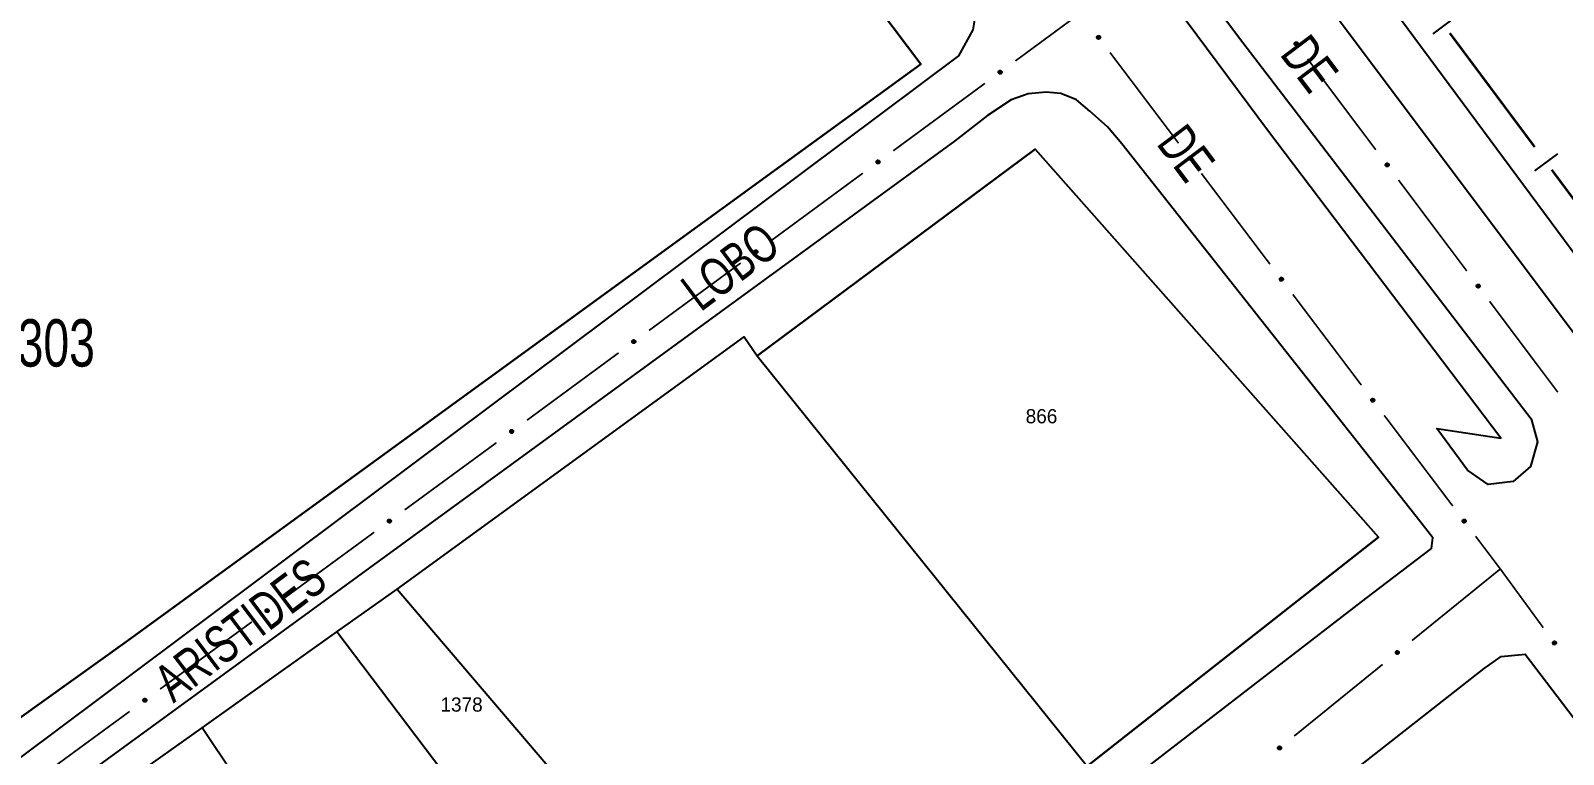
# Model space of a CAD drawing. Extents: x 200123 to 201542, y 4839549 to 4841240.
# Drawn here: x 201197.2 to 201358.9, y 4840070.3 to 4840146.7 of the extents above; entities that cross this region are included whole.
import ezdxf
from ezdxf.enums import TextEntityAlignment as Align

# ---------------------------------------------------------------- set-up
doc = ezdxf.new("R2010")
doc.units = 0
doc.header["$LTSCALE"] = 1.5
doc.header["$MEASUREMENT"] = 0
for name, color, linetype in [('CD_MALHA_LOTES', 7, 'CONTINUOUS'), ('CD_TXT_QUADRA', 2, 'CONTINUOUS'), ('HD-CANAIS', 7, 'CONTINUOUS'), ('LM-LIM-SETORES-BAIRROS', 250, 'CONTINUOUS'), ('RU-QUADRA', 210, 'CONTINUOUS'), ('SV-EIXO-RUA-PAV', 20, 'CONTINUOUS'), ('SV-RUA-PAVIM', 7, 'CONTINUOUS'), ('SV-TXT-RUA-PAV', 7, 'CONTINUOUS'), ('Th_NmrPort', 1, 'CONTINUOUS')]:
    doc.layers.add(name, color=color, linetype=linetype)
doc.styles.add('ARIAL', font='ARIAL.SHX')

msp = doc.modelspace()

# ---------------------------------------------------------------- linework, layer by layer
at = {"layer": 'CD_MALHA_LOTES', "linetype": 'Continuous', "flags": 128}
for points in [[(201241.7, 4840208.73), (201291.11, 4840143.18), (201207.16, 4840082.14), (201181.72, 4840063.93), (201182.95, 4840062.31)], [(201308.66, 4840069.07), (201339.42, 4840093.24), (201303.19, 4840134.21), (201273.84, 4840112.39)], [(201235.85, 4840087.78), (201272.46, 4840114.4)], [(201272.46, 4840114.4), (201273.84, 4840112.39)], [(201273.84, 4840112.39), (201308.66, 4840069.07)], [(201229.48, 4840083.25), (201235.85, 4840087.78)], [(201235.85, 4840087.78), (201253.59, 4840066.96)], [(201215.26, 4840073.14), (201229.48, 4840083.25)], [(201243.41, 4840064.87), (201229.48, 4840083.25)], [(201208.72, 4840068.49), (201215.26, 4840073.14)], [(201222.03, 4840063.05), (201215.26, 4840073.14)]]:
    msp.add_lwpolyline(points, dxfattribs=at)
at = {"layer": 'HD-CANAIS', "linetype": 'Continuous'}
msp.add_polyline3d([(201300.99, 4840203.01, 2.2), (201359.05, 4840124.61, 2.2), (201364.2, 4840117.66, 2.2), (201367.32, 4840114.26, 2.24)], dxfattribs=at)
at = {"layer": 'LM-LIM-SETORES-BAIRROS'}
for points in [[(201347.550336, 4840148.160652), (201345.145239, 4840146.367467)], [(201358.309443, 4840133.730073), (201355.904347, 4840131.936888)]]:
    msp.add_lwpolyline(points, dxfattribs=at)
at = {"layer": 'LM-LIM-SETORES-BAIRROS', "const_width": 0.25}
for points in [[(201355.911438, 4840134.436878), (201346.945516, 4840146.462361)], [(201366.670546, 4840120.006299), (201357.704623, 4840132.031782)]]:
    msp.add_lwpolyline(points, dxfattribs=at)
at = {"layer": 'RU-QUADRA', "linetype": 'Continuous', "flags": 128}
msp.add_lwpolyline([(201120.96, 4840017.94), (201159.21, 4840045.33), (201182.95, 4840062.31), (201181.72, 4840063.93), (201207.16, 4840082.14), (201291.11, 4840143.18), (201241.7, 4840208.73), (201159.21, 4840147.31), (201132.42, 4840127.37), (201122.23, 4840119.77), (201112.78, 4840112.73), (201070.77, 4840081.42), (201084.34, 4840064.27)], close=True, dxfattribs=at)
msp.add_lwpolyline([(201192.71, 4840057.11), (201197.23, 4840060.33), (201203.53, 4840064.81), (201208.72, 4840068.49), (201215.26, 4840073.14), (201229.48, 4840083.25), (201235.85, 4840087.78), (201272.46, 4840114.4), (201273.84, 4840112.39), (201303.19, 4840134.21), (201339.42, 4840093.24), (201308.66, 4840069.07), (201265.92, 4840035.53), (201259.51, 4840030.56), (201252.82, 4840025.37), (201226.39, 4840004.85), (201206.16, 4839988.63), (201203.78, 4839986.72), (201206.58, 4839983.32), (201189.49, 4839970.4)], dxfattribs=at)
at = {"layer": 'SV-EIXO-RUA-PAV', "const_width": 0.18}
for points in [[(201301.104992, 4840143.523877), (201307.548839, 4840148.264851)], [(201311.085197, 4840144.411328), (201318.32014, 4840134.837635)], [(201331.934004, 4840143.740533), (201339.137921, 4840134.143472)], [(201288.217299, 4840134.041927), (201297.883069, 4840141.153389)], [(201275.329606, 4840124.559978), (201284.995376, 4840131.67144)], [(201320.731788, 4840131.646404), (201327.966732, 4840122.072712)], [(201341.539227, 4840130.944452), (201348.743144, 4840121.347391)], [(201262.441912, 4840115.078029), (201272.107682, 4840122.189491)], [(201330.37838, 4840118.881481), (201337.613323, 4840109.307788)], [(201351.144449, 4840118.14837), (201358.348366, 4840108.551309)], [(201249.554219, 4840105.596079), (201259.219989, 4840112.707541)], [(201340.024971, 4840106.116557), (201347.259915, 4840096.542865)], [(201236.650532, 4840096.135915), (201246.330598, 4840103.227904)], [(201223.743776, 4840086.679929), (201233.423843, 4840093.771918)], [(201349.671563, 4840093.351634), (201352.083211, 4840090.160403)], [(201352.083211, 4840090.160403), (201352.28, 4840089.9)], [(201352.28, 4840089.9), (201342.959126, 4840082.342136)], [(201352.28, 4840089.9), (201356.808092, 4840083.704797)], [(201210.837021, 4840077.223943), (201220.517088, 4840084.315933)], [(201339.852168, 4840079.822847), (201330.531295, 4840072.264983)], [(201197.930266, 4840067.767957), (201207.610332, 4840074.859947)]]:
    msp.add_lwpolyline(points, dxfattribs=at)
at = {"layer": 'SV-EIXO-RUA-PAV'}
for points in [[(201309.880569, 4840146.187942), (201309.929101, 4840146.181888), (201309.969575, 4840146.166762), (201309.9997, 4840146.14443), (201310.021176, 4840146.117754), (201310.040072, 4840146.087988), (201310.052503, 4840146.053775), (201310.057889, 4840146.012747), (201310.052158, 4840145.96402), (201310.033938, 4840145.923577), (201310.013623, 4840145.892871), (201309.987097, 4840145.868876), (201309.957874, 4840145.851003), (201309.921908, 4840145.839266), (201309.880276, 4840145.834214), (201309.831419, 4840145.841162), (201309.791841, 4840145.856264), (201309.76327, 4840145.87863), (201309.739316, 4840145.905451), (201309.720388, 4840145.93607), (201309.708379, 4840145.969725), (201309.703368, 4840146.011651), (201309.710865, 4840146.059782), (201309.725477, 4840146.099428), (201309.747436, 4840146.128306), (201309.774372, 4840146.151294), (201309.803996, 4840146.17061), (201309.837867, 4840146.184538), (201309.880569, 4840146.187942)], [(201330.735134, 4840145.521037), (201330.783646, 4840145.514827), (201330.824071, 4840145.499569), (201330.854124, 4840145.47714), (201330.875513, 4840145.450394), (201330.894313, 4840145.420568), (201330.906633, 4840145.386315), (201330.911886, 4840145.345269), (201330.905997, 4840145.296561), (201330.887646, 4840145.256177), (201330.867232, 4840145.225537), (201330.840628, 4840145.201628), (201330.811347, 4840145.18385), (201330.775344, 4840145.172229), (201330.733696, 4840145.167312), (201330.684861, 4840145.174418), (201330.645333, 4840145.189648), (201330.616834, 4840145.212107), (201330.592967, 4840145.239005), (201330.574138, 4840145.269685), (201330.562239, 4840145.303378), (201330.557364, 4840145.34532), (201330.565016, 4840145.393428), (201330.579756, 4840145.433026), (201330.601808, 4840145.461833), (201330.628819, 4840145.484734), (201330.658505, 4840145.503954), (201330.692421, 4840145.517772), (201330.735134, 4840145.521037)], [(201299.313063, 4840142.342152), (201299.319738, 4840142.390603), (201299.335383, 4840142.430879), (201299.3581, 4840142.460715), (201299.38505, 4840142.481847), (201299.415055, 4840142.50036), (201299.449425, 4840142.51235), (201299.490519, 4840142.517209), (201299.539169, 4840142.510853), (201299.579374, 4840142.492115), (201299.609817, 4840142.471408), (201299.633469, 4840142.444576), (201299.650966, 4840142.415126), (201299.66224, 4840142.379013), (201299.666757, 4840142.337319), (201299.659183, 4840142.288555), (201299.643574, 4840142.249175), (201299.620843, 4840142.220892), (201299.593717, 4840142.197285), (201299.562857, 4840142.178752), (201299.529051, 4840142.167176), (201299.487065, 4840142.162704), (201299.439033, 4840142.170817), (201299.399578, 4840142.185937), (201299.370984, 4840142.208264), (201299.348344, 4840142.235494), (201299.329409, 4840142.265363), (201299.315918, 4840142.29941), (201299.313063, 4840142.342152)], [(201286.425369, 4840132.860203), (201286.432045, 4840132.908654), (201286.44769, 4840132.94893), (201286.470407, 4840132.978766), (201286.497356, 4840132.999897), (201286.527362, 4840133.01841), (201286.561731, 4840133.030401), (201286.602826, 4840133.035259), (201286.651475, 4840133.028904), (201286.691681, 4840133.010166), (201286.722124, 4840132.989459), (201286.745776, 4840132.962627), (201286.763272, 4840132.933177), (201286.774547, 4840132.897063), (201286.779064, 4840132.85537), (201286.771489, 4840132.806606), (201286.755881, 4840132.767225), (201286.73315, 4840132.738943), (201286.706024, 4840132.715335), (201286.675164, 4840132.696802), (201286.641358, 4840132.685227), (201286.599371, 4840132.680754), (201286.55134, 4840132.688868), (201286.511885, 4840132.703987), (201286.483291, 4840132.726315), (201286.46065, 4840132.753544), (201286.441716, 4840132.783414), (201286.428225, 4840132.817461), (201286.425369, 4840132.860203)], [(201319.527161, 4840133.423018), (201319.575693, 4840133.416965), (201319.616166, 4840133.401838), (201319.646292, 4840133.379506), (201319.667767, 4840133.35283), (201319.686664, 4840133.323065), (201319.699095, 4840133.288852), (201319.70448, 4840133.247823), (201319.69875, 4840133.199096), (201319.680529, 4840133.158653), (201319.660215, 4840133.127947), (201319.633688, 4840133.103952), (201319.604465, 4840133.08608), (201319.5685, 4840133.074342), (201319.526868, 4840133.069291), (201319.47801, 4840133.076239), (201319.438433, 4840133.091341), (201319.409861, 4840133.113707), (201319.385907, 4840133.140527), (201319.36698, 4840133.171147), (201319.354971, 4840133.204801), (201319.34996, 4840133.246727), (201319.357457, 4840133.294859), (201319.372068, 4840133.334504), (201319.394027, 4840133.363382), (201319.420963, 4840133.386371), (201319.450587, 4840133.405687), (201319.484459, 4840133.419614), (201319.527161, 4840133.423018)], [(201340.340356, 4840132.724955), (201340.388869, 4840132.718745), (201340.429293, 4840132.703488), (201340.459346, 4840132.681058), (201340.480735, 4840132.654313), (201340.499535, 4840132.624486), (201340.511855, 4840132.590233), (201340.517108, 4840132.549188), (201340.51122, 4840132.500479), (201340.492868, 4840132.460096), (201340.472455, 4840132.429455), (201340.445851, 4840132.405547), (201340.41657, 4840132.387769), (201340.380567, 4840132.376148), (201340.338919, 4840132.371231), (201340.290084, 4840132.378337), (201340.250556, 4840132.393567), (201340.222056, 4840132.416025), (201340.198189, 4840132.442923), (201340.179361, 4840132.473604), (201340.167461, 4840132.507297), (201340.162586, 4840132.549239), (201340.170238, 4840132.597346), (201340.184978, 4840132.636944), (201340.207031, 4840132.665751), (201340.234041, 4840132.688652), (201340.263727, 4840132.707872), (201340.297644, 4840132.72169), (201340.340356, 4840132.724955)], [(201273.537676, 4840123.378254), (201273.544352, 4840123.426704), (201273.559996, 4840123.46698), (201273.582714, 4840123.496817), (201273.609663, 4840123.517948), (201273.639668, 4840123.536461), (201273.674038, 4840123.548452), (201273.715132, 4840123.55331), (201273.763782, 4840123.546955), (201273.803988, 4840123.528216), (201273.834431, 4840123.50751), (201273.858083, 4840123.480677), (201273.875579, 4840123.451227), (201273.886854, 4840123.415114), (201273.891371, 4840123.373421), (201273.883796, 4840123.324656), (201273.868187, 4840123.285276), (201273.845457, 4840123.256994), (201273.81833, 4840123.233386), (201273.787471, 4840123.214853), (201273.753665, 4840123.203277), (201273.711678, 4840123.198805), (201273.663647, 4840123.206919), (201273.624192, 4840123.222038), (201273.595598, 4840123.244366), (201273.572957, 4840123.271595), (201273.554023, 4840123.301464), (201273.540531, 4840123.335512), (201273.537676, 4840123.378254)], [(201329.173752, 4840120.658095), (201329.222284, 4840120.652041), (201329.262758, 4840120.636915), (201329.292883, 4840120.614583), (201329.314359, 4840120.587907), (201329.333255, 4840120.558141), (201329.345686, 4840120.523928), (201329.351072, 4840120.4829), (201329.345341, 4840120.434173), (201329.327121, 4840120.39373), (201329.306806, 4840120.363024), (201329.28028, 4840120.339029), (201329.251057, 4840120.321156), (201329.215091, 4840120.309419), (201329.173459, 4840120.304367), (201329.124602, 4840120.311315), (201329.085024, 4840120.326417), (201329.056453, 4840120.348783), (201329.032499, 4840120.375604), (201329.013571, 4840120.406223), (201329.001562, 4840120.439878), (201328.996551, 4840120.481804), (201329.004048, 4840120.529935), (201329.01866, 4840120.569581), (201329.040619, 4840120.598459), (201329.067555, 4840120.621447), (201329.097179, 4840120.640763), (201329.13105, 4840120.654691), (201329.173752, 4840120.658095)], [(201349.945579, 4840119.928874), (201349.994091, 4840119.922664), (201350.034516, 4840119.907406), (201350.064569, 4840119.884977), (201350.085958, 4840119.858231), (201350.104758, 4840119.828405), (201350.117078, 4840119.794152), (201350.122331, 4840119.753106), (201350.116442, 4840119.704398), (201350.098091, 4840119.664014), (201350.077677, 4840119.633374), (201350.051073, 4840119.609465), (201350.021792, 4840119.591687), (201349.985789, 4840119.580066), (201349.944141, 4840119.575149), (201349.895306, 4840119.582255), (201349.855778, 4840119.597485), (201349.827279, 4840119.619944), (201349.803412, 4840119.646842), (201349.784583, 4840119.677522), (201349.772684, 4840119.711215), (201349.767809, 4840119.753157), (201349.775461, 4840119.801265), (201349.790201, 4840119.840863), (201349.812253, 4840119.86967), (201349.839264, 4840119.892571), (201349.86895, 4840119.911791), (201349.902866, 4840119.925609), (201349.945579, 4840119.928874)], [(201260.649983, 4840113.896304), (201260.656658, 4840113.944755), (201260.672303, 4840113.985031), (201260.69502, 4840114.014868), (201260.72197, 4840114.035999), (201260.751975, 4840114.054512), (201260.786345, 4840114.066502), (201260.827439, 4840114.071361), (201260.876089, 4840114.065005), (201260.916294, 4840114.046267), (201260.946737, 4840114.02556), (201260.97039, 4840113.998728), (201260.987886, 4840113.969278), (201260.99916, 4840113.933165), (201261.003677, 4840113.891471), (201260.996103, 4840113.842707), (201260.980494, 4840113.803327), (201260.957763, 4840113.775045), (201260.930637, 4840113.751437), (201260.899778, 4840113.732904), (201260.865972, 4840113.721328), (201260.823985, 4840113.716856), (201260.775953, 4840113.724969), (201260.736499, 4840113.740089), (201260.707905, 4840113.762416), (201260.685264, 4840113.789646), (201260.66633, 4840113.819515), (201260.652838, 4840113.853562), (201260.649983, 4840113.896304)], [(201338.820344, 4840107.893171), (201338.868876, 4840107.887118), (201338.909349, 4840107.871991), (201338.939475, 4840107.849659), (201338.96095, 4840107.822983), (201338.979847, 4840107.793218), (201338.992278, 4840107.759005), (201338.997663, 4840107.717976), (201338.991933, 4840107.669249), (201338.973712, 4840107.628806), (201338.953398, 4840107.5981), (201338.926871, 4840107.574105), (201338.897648, 4840107.556233), (201338.861683, 4840107.544495), (201338.820051, 4840107.539444), (201338.771193, 4840107.546392), (201338.731616, 4840107.561493), (201338.703044, 4840107.583859), (201338.67909, 4840107.61068), (201338.660163, 4840107.6413), (201338.648154, 4840107.674954), (201338.643143, 4840107.71688), (201338.65064, 4840107.765012), (201338.665251, 4840107.804657), (201338.68721, 4840107.833535), (201338.714146, 4840107.856524), (201338.74377, 4840107.87584), (201338.777642, 4840107.889767), (201338.820344, 4840107.893171)], [(201247.76229, 4840104.414355), (201247.768965, 4840104.462806), (201247.78461, 4840104.503082), (201247.807327, 4840104.532918), (201247.834277, 4840104.554049), (201247.864282, 4840104.572562), (201247.898652, 4840104.584553), (201247.939746, 4840104.589412), (201247.988396, 4840104.583056), (201248.028601, 4840104.564318), (201248.059044, 4840104.543611), (201248.082696, 4840104.516779), (201248.100193, 4840104.487329), (201248.111467, 4840104.451215), (201248.115984, 4840104.409522), (201248.10841, 4840104.360758), (201248.092801, 4840104.321377), (201248.07007, 4840104.293095), (201248.042944, 4840104.269488), (201248.012084, 4840104.250954), (201247.978278, 4840104.239379), (201247.936292, 4840104.234906), (201247.88826, 4840104.24302), (201247.848805, 4840104.258139), (201247.820211, 4840104.280467), (201247.797571, 4840104.307696), (201247.778636, 4840104.337566), (201247.765145, 4840104.371613), (201247.76229, 4840104.414355)], [(201234.856227, 4840094.9578), (201234.863, 4840095.006238), (201234.878726, 4840095.046482), (201234.901503, 4840095.076273), (201234.928495, 4840095.09735), (201234.958537, 4840095.115802), (201234.992931, 4840095.127724), (201235.034035, 4840095.132499), (201235.082672, 4840095.126046), (201235.12284, 4840095.107227), (201235.153241, 4840095.086459), (201235.176839, 4840095.059579), (201235.194276, 4840095.030094), (201235.205478, 4840094.993958), (201235.209911, 4840094.952255), (201235.202238, 4840094.903506), (201235.18655, 4840094.864158), (201235.163763, 4840094.835921), (201235.136589, 4840094.812368), (201235.105692, 4840094.793897), (201235.071863, 4840094.782389), (201235.029867, 4840094.778002), (201234.981852, 4840094.786212), (201234.942428, 4840094.801411), (201234.913879, 4840094.823796), (201234.891293, 4840094.851071), (201234.872419, 4840094.880978), (201234.858996, 4840094.915053), (201234.856227, 4840094.9578)], [(201348.466935, 4840095.128248), (201348.515468, 4840095.122194), (201348.555941, 4840095.107068), (201348.586067, 4840095.084736), (201348.607542, 4840095.05806), (201348.626438, 4840095.028294), (201348.638869, 4840094.994081), (201348.644255, 4840094.953053), (201348.638524, 4840094.904326), (201348.620304, 4840094.863883), (201348.59999, 4840094.833177), (201348.573463, 4840094.809182), (201348.54424, 4840094.791309), (201348.508274, 4840094.779572), (201348.466642, 4840094.77452), (201348.417785, 4840094.781468), (201348.378207, 4840094.79657), (201348.349636, 4840094.818936), (201348.325682, 4840094.845757), (201348.306754, 4840094.876376), (201348.294745, 4840094.910031), (201348.289735, 4840094.951957), (201348.297231, 4840095.000088), (201348.311843, 4840095.039734), (201348.333802, 4840095.068612), (201348.360738, 4840095.0916), (201348.390362, 4840095.110916), (201348.424233, 4840095.124844), (201348.466935, 4840095.128248)], [(201221.949472, 4840085.501815), (201221.956245, 4840085.550252), (201221.971971, 4840085.590496), (201221.994748, 4840085.620287), (201222.02174, 4840085.641364), (201222.051782, 4840085.659816), (201222.086176, 4840085.671738), (201222.12728, 4840085.676513), (201222.175917, 4840085.67006), (201222.216084, 4840085.651241), (201222.246486, 4840085.630473), (201222.270084, 4840085.603593), (201222.287521, 4840085.574108), (201222.298723, 4840085.537972), (201222.303156, 4840085.49627), (201222.295483, 4840085.447521), (201222.279795, 4840085.408172), (201222.257007, 4840085.379935), (201222.229834, 4840085.356382), (201222.198937, 4840085.337911), (201222.165108, 4840085.326404), (201222.123112, 4840085.322016), (201222.075097, 4840085.330226), (201222.035673, 4840085.345425), (201222.007124, 4840085.36781), (201221.984538, 4840085.395085), (201221.965664, 4840085.424992), (201221.952241, 4840085.459067), (201221.949472, 4840085.501815)], [(201357.992355, 4840082.271073), (201358.040784, 4840082.264246), (201358.081011, 4840082.248474), (201358.110776, 4840082.225663), (201358.131822, 4840082.198648), (201358.150241, 4840082.168584), (201358.162123, 4840082.134177), (201358.166852, 4840082.093068), (201358.160344, 4840082.044438), (201358.14148, 4840082.004292), (201358.120677, 4840081.973914), (201358.093771, 4840081.950346), (201358.064266, 4840081.932943), (201358.028117, 4840081.921782), (201357.98641, 4840081.917396), (201357.93767, 4840081.925124), (201357.898339, 4840081.940856), (201357.870128, 4840081.963676), (201357.846606, 4840081.990876), (201357.82817, 4840082.021794), (201357.8167, 4840082.055636), (201357.81236, 4840082.097636), (201357.820625, 4840082.145642), (201357.835868, 4840082.185049), (201357.858285, 4840082.213573), (201357.885586, 4840082.236128), (201357.915514, 4840082.254968), (201357.949604, 4840082.268353), (201357.992355, 4840082.271073)], [(201341.586581, 4840081.087481), (201341.58219, 4840081.03877), (201341.568455, 4840080.997803), (201341.547165, 4840080.966932), (201341.521239, 4840080.944558), (201341.492136, 4840080.924655), (201341.458368, 4840080.911062), (201341.417548, 4840080.904278), (201341.368653, 4840080.90834), (201341.327611, 4840080.925168), (201341.296229, 4840080.944421), (201341.271342, 4840080.970112), (201341.252481, 4840080.998708), (201341.239522, 4840081.034251), (201341.23305, 4840081.075686), (201341.238324, 4840081.124752), (201341.252065, 4840081.164823), (201341.273442, 4840081.194142), (201341.299428, 4840081.218998), (201341.329383, 4840081.238961), (201341.362607, 4840081.252113), (201341.404338, 4840081.258554), (201341.452697, 4840081.252706), (201341.492819, 4840081.239458), (201341.522431, 4840081.218499), (201341.546326, 4840081.192364), (201341.566643, 4840081.163417), (201341.58172, 4840081.130041), (201341.586581, 4840081.087481)], [(201209.042716, 4840076.045829), (201209.049489, 4840076.094266), (201209.065215, 4840076.13451), (201209.087992, 4840076.164301), (201209.114984, 4840076.185378), (201209.145027, 4840076.20383), (201209.179421, 4840076.215752), (201209.220525, 4840076.220528), (201209.269161, 4840076.214074), (201209.309329, 4840076.195255), (201209.33973, 4840076.174487), (201209.363329, 4840076.147607), (201209.380765, 4840076.118122), (201209.391967, 4840076.081986), (201209.3964, 4840076.040284), (201209.388728, 4840075.991535), (201209.37304, 4840075.952186), (201209.350252, 4840075.92395), (201209.323078, 4840075.900397), (201209.292181, 4840075.881926), (201209.258352, 4840075.870418), (201209.216357, 4840075.86603), (201209.168342, 4840075.874241), (201209.128917, 4840075.889439), (201209.100368, 4840075.911825), (201209.077783, 4840075.939099), (201209.058909, 4840075.969007), (201209.045485, 4840076.003081), (201209.042716, 4840076.045829)], [(201329.158749, 4840071.010328), (201329.154358, 4840070.961617), (201329.140623, 4840070.920651), (201329.119334, 4840070.88978), (201329.093407, 4840070.867405), (201329.064305, 4840070.847502), (201329.030537, 4840070.83391), (201328.989716, 4840070.827125), (201328.940822, 4840070.831187), (201328.89978, 4840070.848015), (201328.868397, 4840070.867269), (201328.84351, 4840070.89296), (201328.824649, 4840070.921555), (201328.81169, 4840070.957098), (201328.805219, 4840070.998533), (201328.810493, 4840071.0476), (201328.824234, 4840071.08767), (201328.84561, 4840071.116989), (201328.871597, 4840071.141846), (201328.901551, 4840071.161809), (201328.934776, 4840071.174961), (201328.976506, 4840071.181401), (201329.024866, 4840071.175554), (201329.064987, 4840071.162305), (201329.094599, 4840071.141346), (201329.118495, 4840071.115211), (201329.138812, 4840071.086265), (201329.153889, 4840071.052889), (201329.158749, 4840071.010328)]]:
    msp.add_lwpolyline(points, close=True, dxfattribs=at)
for points in [[(201309.703368, 4840146.011651), (201309.880276, 4840145.834214)], [(201309.708379, 4840145.969725), (201309.831419, 4840145.841162)], [(201309.710652, 4840146.033575), (201309.898849, 4840145.83886)], [(201309.710865, 4840146.059782), (201309.921908, 4840145.839266)], [(201309.711092, 4840145.987729), (201309.8508, 4840145.843598)], [(201309.717507, 4840145.949818), (201309.807372, 4840145.853537)], [(201309.71868, 4840146.07727), (201309.936202, 4840145.848275)], [(201309.720388, 4840145.93607), (201309.791841, 4840145.856264)], [(201309.725477, 4840146.099428), (201309.957874, 4840145.851003)], [(201309.737935, 4840146.110634), (201309.970266, 4840145.862045)], [(201309.747436, 4840146.128306), (201309.987097, 4840145.868876)], [(201309.762126, 4840146.137467), (201309.997215, 4840145.880701)], [(201309.774372, 4840146.151294), (201310.013623, 4840145.892871)], [(201309.792341, 4840146.158591), (201310.022204, 4840145.913268)], [(201309.803996, 4840146.17061), (201310.033938, 4840145.923577)], [(201309.82367, 4840146.173715), (201310.040636, 4840145.947721)], [(201309.837867, 4840146.184538), (201310.052158, 4840145.96402)], [(201309.85829, 4840146.184485), (201310.051398, 4840145.990061)], [(201309.880569, 4840146.187942), (201310.057889, 4840146.012747)], [(201309.906871, 4840146.18357), (201310.050401, 4840146.038907)], [(201309.929101, 4840146.181888), (201310.052503, 4840146.053775)], [(201309.952211, 4840146.173365), (201310.040164, 4840146.07735)], [(201309.969575, 4840146.166762), (201310.040072, 4840146.087988)], [(201330.557364, 4840145.34532), (201330.733696, 4840145.167312)], [(201330.562239, 4840145.303378), (201330.684861, 4840145.174418)], [(201330.564718, 4840145.367221), (201330.752283, 4840145.171898)], [(201330.56501, 4840145.321374), (201330.70425, 4840145.176791)], [(201330.565016, 4840145.393428), (201330.775344, 4840145.172229)], [(201330.571302, 4840145.283442), (201330.660854, 4840145.186871)], [(201330.572888, 4840145.41089), (201330.789668, 4840145.181192)], [(201330.574138, 4840145.269685), (201330.645333, 4840145.189648)], [(201330.579756, 4840145.433026), (201330.811347, 4840145.18385)], [(201330.59225, 4840145.444192), (201330.823775, 4840145.194852)], [(201330.601808, 4840145.461833), (201330.840628, 4840145.201628)], [(201330.616528, 4840145.470946), (201330.850785, 4840145.21342)], [(201330.628819, 4840145.484734), (201330.867232, 4840145.225537)], [(201330.646812, 4840145.491972), (201330.875879, 4840145.245906)], [(201330.658505, 4840145.503954), (201330.887646, 4840145.256177)], [(201330.67819, 4840145.506995), (201330.894422, 4840145.280299)], [(201330.692421, 4840145.517772), (201330.905997, 4840145.296561)], [(201330.712844, 4840145.517652), (201330.905321, 4840145.322604)], [(201330.735134, 4840145.521037), (201330.911886, 4840145.345269)], [(201330.761422, 4840145.51658), (201330.904483, 4840145.371454)], [(201330.783646, 4840145.514827), (201330.906633, 4840145.386315)], [(201330.806728, 4840145.506229), (201330.89437, 4840145.409929)], [(201330.824071, 4840145.499569), (201330.894313, 4840145.420568)], [(201299.313063, 4840142.342152), (201299.490519, 4840142.517209)], [(201299.315918, 4840142.29941), (201299.539169, 4840142.510853)], [(201299.316233, 4840142.319831), (201299.51312, 4840142.510427)], [(201299.317771, 4840142.368396), (201299.464265, 4840142.510058)], [(201299.319738, 4840142.390603), (201299.449425, 4840142.51235)], [(201299.326557, 4840142.285076), (201299.555318, 4840142.499123)], [(201299.328557, 4840142.413601), (201299.425694, 4840142.500314)], [(201299.329409, 4840142.265363), (201299.579374, 4840142.492115)], [(201299.335383, 4840142.430879), (201299.415055, 4840142.50036)], [(201299.341278, 4840142.253555), (201299.589532, 4840142.48025)], [(201299.348344, 4840142.235494), (201299.609817, 4840142.471408)], [(201299.362012, 4840142.223071), (201299.621775, 4840142.454845)], [(201299.370984, 4840142.208264), (201299.633469, 4840142.444576)], [(201299.388533, 4840142.198538), (201299.640084, 4840142.427658)], [(201299.399578, 4840142.185937), (201299.650966, 4840142.415126)], [(201299.421648, 4840142.178856), (201299.653415, 4840142.393421)], [(201299.439033, 4840142.170817), (201299.66224, 4840142.379013)], [(201299.465235, 4840142.170268), (201299.66235, 4840142.35595)], [(201299.487065, 4840142.162704), (201299.666757, 4840142.337319)], [(201299.511084, 4840142.17012), (201299.656996, 4840142.307966)], [(201299.529051, 4840142.167176), (201299.659183, 4840142.288555)], [(201299.549073, 4840142.176048), (201299.6465, 4840142.264669)], [(201299.562857, 4840142.178752), (201299.643574, 4840142.249175)], [(201286.425369, 4840132.860203), (201286.602826, 4840133.035259)], [(201286.428225, 4840132.817461), (201286.651475, 4840133.028904)], [(201286.42854, 4840132.837882), (201286.625427, 4840133.028478)], [(201286.430078, 4840132.886447), (201286.576571, 4840133.028108)], [(201286.432045, 4840132.908654), (201286.561731, 4840133.030401)], [(201286.438864, 4840132.803127), (201286.667625, 4840133.017173)], [(201286.440864, 4840132.931652), (201286.538001, 4840133.018365)], [(201286.441716, 4840132.783414), (201286.691681, 4840133.010166)], [(201286.44769, 4840132.94893), (201286.527362, 4840133.01841)], [(201286.453585, 4840132.771606), (201286.701839, 4840132.998301)], [(201286.46065, 4840132.753544), (201286.722124, 4840132.989459)], [(201286.474319, 4840132.741122), (201286.734082, 4840132.972896)], [(201286.483291, 4840132.726315), (201286.745776, 4840132.962627)], [(201286.500839, 4840132.716588), (201286.752391, 4840132.945709)], [(201286.511885, 4840132.703987), (201286.763272, 4840132.933177)], [(201286.533954, 4840132.696907), (201286.765722, 4840132.911472)], [(201286.55134, 4840132.688868), (201286.774547, 4840132.897063)], [(201286.577542, 4840132.688319), (201286.774656, 4840132.874)], [(201286.599371, 4840132.680754), (201286.779064, 4840132.85537)], [(201286.62339, 4840132.68817), (201286.769303, 4840132.826016)], [(201286.641358, 4840132.685227), (201286.771489, 4840132.806606)], [(201286.66138, 4840132.694098), (201286.758807, 4840132.782719)], [(201286.675164, 4840132.696802), (201286.755881, 4840132.767225)], [(201319.34996, 4840133.246727), (201319.526868, 4840133.069291)], [(201319.354971, 4840133.204801), (201319.47801, 4840133.076239)], [(201319.357244, 4840133.268652), (201319.54544, 4840133.073937)], [(201319.357457, 4840133.294859), (201319.5685, 4840133.074342)], [(201319.357684, 4840133.222805), (201319.497391, 4840133.078674)], [(201319.364099, 4840133.184895), (201319.453963, 4840133.088613)], [(201319.365272, 4840133.312346), (201319.582794, 4840133.083352)], [(201319.36698, 4840133.171147), (201319.438433, 4840133.091341)], [(201319.372068, 4840133.334504), (201319.604465, 4840133.08608)], [(201319.384526, 4840133.345711), (201319.616857, 4840133.097121)], [(201319.394027, 4840133.363382), (201319.633688, 4840133.103952)], [(201319.408717, 4840133.372544), (201319.643807, 4840133.115777)], [(201319.420963, 4840133.386371), (201319.660215, 4840133.127947)], [(201319.438933, 4840133.393668), (201319.668795, 4840133.148344)], [(201319.450587, 4840133.405687), (201319.680529, 4840133.158653)], [(201319.470262, 4840133.408792), (201319.687228, 4840133.182797)], [(201319.484459, 4840133.419614), (201319.69875, 4840133.199096)], [(201319.504882, 4840133.419561), (201319.697989, 4840133.225137)], [(201319.527161, 4840133.423018), (201319.70448, 4840133.247823)], [(201319.553462, 4840133.418647), (201319.696993, 4840133.273984)], [(201319.575693, 4840133.416965), (201319.699095, 4840133.288852)], [(201319.598802, 4840133.408442), (201319.686755, 4840133.312426)], [(201319.616166, 4840133.401838), (201319.686664, 4840133.323065)], [(201340.162586, 4840132.549239), (201340.338919, 4840132.371231)], [(201340.167461, 4840132.507297), (201340.290084, 4840132.378337)], [(201340.169941, 4840132.57114), (201340.357506, 4840132.375817)], [(201340.170232, 4840132.525292), (201340.309473, 4840132.38071)], [(201340.170238, 4840132.597346), (201340.380567, 4840132.376148)], [(201340.176525, 4840132.487361), (201340.266077, 4840132.390789)], [(201340.17811, 4840132.614808), (201340.39489, 4840132.385111)], [(201340.179361, 4840132.473604), (201340.250556, 4840132.393567)], [(201340.184978, 4840132.636944), (201340.41657, 4840132.387769)], [(201340.197473, 4840132.64811), (201340.428997, 4840132.39877)], [(201340.207031, 4840132.665751), (201340.445851, 4840132.405547)], [(201340.22175, 4840132.674865), (201340.456007, 4840132.417339)], [(201340.234041, 4840132.688652), (201340.472455, 4840132.429455)], [(201340.252034, 4840132.695891), (201340.481101, 4840132.449824)], [(201340.263727, 4840132.707872), (201340.492868, 4840132.460096)], [(201340.283412, 4840132.710913), (201340.499645, 4840132.484218)], [(201340.297644, 4840132.72169), (201340.51122, 4840132.500479)], [(201340.318067, 4840132.721571), (201340.510544, 4840132.526523)], [(201340.340356, 4840132.724955), (201340.517108, 4840132.549188)], [(201340.366644, 4840132.720499), (201340.509705, 4840132.575372)], [(201340.388869, 4840132.718745), (201340.511855, 4840132.590233)], [(201340.41195, 4840132.710147), (201340.499592, 4840132.613848)], [(201340.429293, 4840132.703488), (201340.499535, 4840132.624486)], [(201273.537676, 4840123.378254), (201273.715132, 4840123.55331)], [(201273.540531, 4840123.335512), (201273.763782, 4840123.546955)], [(201273.540847, 4840123.355933), (201273.737733, 4840123.546529)], [(201273.542385, 4840123.404497), (201273.688878, 4840123.546159)], [(201273.544352, 4840123.426704), (201273.674038, 4840123.548452)], [(201273.551171, 4840123.321177), (201273.779931, 4840123.535224)], [(201273.553171, 4840123.449702), (201273.650307, 4840123.536416)], [(201273.554023, 4840123.301464), (201273.803988, 4840123.528216)], [(201273.559996, 4840123.46698), (201273.639668, 4840123.536461)], [(201273.565892, 4840123.289657), (201273.814145, 4840123.516351)], [(201273.572957, 4840123.271595), (201273.834431, 4840123.50751)], [(201273.586626, 4840123.259172), (201273.846389, 4840123.490947)], [(201273.595598, 4840123.244366), (201273.858083, 4840123.480677)], [(201273.613146, 4840123.234639), (201273.864697, 4840123.46376)], [(201273.624192, 4840123.222038), (201273.875579, 4840123.451227)], [(201273.646261, 4840123.214958), (201273.878028, 4840123.429523)], [(201273.663647, 4840123.206919), (201273.886854, 4840123.415114)], [(201273.689849, 4840123.20637), (201273.886963, 4840123.392051)], [(201273.711678, 4840123.198805), (201273.891371, 4840123.373421)], [(201273.735697, 4840123.206221), (201273.88161, 4840123.344067)], [(201273.753665, 4840123.203277), (201273.883796, 4840123.324656)], [(201273.773687, 4840123.212149), (201273.871114, 4840123.30077)], [(201273.787471, 4840123.214853), (201273.868187, 4840123.285276)], [(201328.996551, 4840120.481804), (201329.173459, 4840120.304367)], [(201329.001562, 4840120.439878), (201329.124602, 4840120.311315)], [(201329.003835, 4840120.503728), (201329.192032, 4840120.309013)], [(201329.004048, 4840120.529935), (201329.215091, 4840120.309419)], [(201329.004275, 4840120.457882), (201329.143983, 4840120.313751)], [(201329.01069, 4840120.419971), (201329.100555, 4840120.32369)], [(201329.011863, 4840120.547423), (201329.229385, 4840120.318428)], [(201329.013571, 4840120.406223), (201329.085024, 4840120.326417)], [(201329.01866, 4840120.569581), (201329.251057, 4840120.321156)], [(201329.031118, 4840120.580787), (201329.263449, 4840120.332198)], [(201329.040619, 4840120.598459), (201329.28028, 4840120.339029)], [(201329.055309, 4840120.60762), (201329.290398, 4840120.350854)], [(201329.067555, 4840120.621447), (201329.306806, 4840120.363024)], [(201329.085524, 4840120.628744), (201329.315387, 4840120.383421)], [(201329.097179, 4840120.640763), (201329.327121, 4840120.39373)], [(201329.116854, 4840120.643868), (201329.333819, 4840120.417874)], [(201329.13105, 4840120.654691), (201329.345341, 4840120.434173)], [(201329.151473, 4840120.654638), (201329.344581, 4840120.460214)], [(201329.173752, 4840120.658095), (201329.351072, 4840120.4829)], [(201329.200054, 4840120.653723), (201329.343584, 4840120.50906)], [(201329.222284, 4840120.652041), (201329.345686, 4840120.523928)], [(201329.245394, 4840120.643518), (201329.333347, 4840120.547503)], [(201329.262758, 4840120.636915), (201329.333255, 4840120.558141)], [(201349.767809, 4840119.753157), (201349.944141, 4840119.575149)], [(201349.772684, 4840119.711215), (201349.895306, 4840119.582255)], [(201349.775163, 4840119.775058), (201349.962728, 4840119.579735)], [(201349.775455, 4840119.729211), (201349.914695, 4840119.584628)], [(201349.775461, 4840119.801265), (201349.985789, 4840119.580066)], [(201349.781747, 4840119.691279), (201349.871299, 4840119.594708)], [(201349.783333, 4840119.818727), (201350.000112, 4840119.589029)], [(201349.784583, 4840119.677522), (201349.855778, 4840119.597485)], [(201349.790201, 4840119.840863), (201350.021792, 4840119.591687)], [(201349.802695, 4840119.852029), (201350.03422, 4840119.602689)], [(201349.812253, 4840119.86967), (201350.051073, 4840119.609465)], [(201349.826973, 4840119.878783), (201350.06123, 4840119.621257)], [(201349.839264, 4840119.892571), (201350.077677, 4840119.633374)], [(201349.857257, 4840119.899809), (201350.086324, 4840119.653743)], [(201349.86895, 4840119.911791), (201350.098091, 4840119.664014)], [(201349.888634, 4840119.914832), (201350.104867, 4840119.688136)], [(201349.902866, 4840119.925609), (201350.116442, 4840119.704398)], [(201349.923289, 4840119.925489), (201350.115766, 4840119.730441)], [(201349.945579, 4840119.928874), (201350.122331, 4840119.753106)], [(201349.971866, 4840119.924418), (201350.114928, 4840119.779291)], [(201349.994091, 4840119.922664), (201350.117078, 4840119.794152)], [(201350.017173, 4840119.914066), (201350.104814, 4840119.817766)], [(201350.034516, 4840119.907406), (201350.104758, 4840119.828405)], [(201260.649983, 4840113.896304), (201260.827439, 4840114.071361)], [(201260.652838, 4840113.853562), (201260.876089, 4840114.065005)], [(201260.653153, 4840113.873983), (201260.85004, 4840114.064579)], [(201260.654691, 4840113.922548), (201260.801185, 4840114.06421)], [(201260.656658, 4840113.944755), (201260.786345, 4840114.066502)], [(201260.663478, 4840113.839228), (201260.892238, 4840114.053275)], [(201260.665478, 4840113.967753), (201260.762614, 4840114.054466)], [(201260.66633, 4840113.819515), (201260.916294, 4840114.046267)], [(201260.672303, 4840113.985031), (201260.751975, 4840114.054512)], [(201260.678198, 4840113.807707), (201260.926452, 4840114.034402)], [(201260.685264, 4840113.789646), (201260.946737, 4840114.02556)], [(201260.698933, 4840113.777223), (201260.958696, 4840114.008997)], [(201260.707905, 4840113.762416), (201260.97039, 4840113.998728)], [(201260.725453, 4840113.75269), (201260.977004, 4840113.98181)], [(201260.736499, 4840113.740089), (201260.987886, 4840113.969278)], [(201260.758568, 4840113.733008), (201260.990335, 4840113.947573)], [(201260.775953, 4840113.724969), (201260.99916, 4840113.933165)], [(201260.802155, 4840113.72442), (201260.99927, 4840113.910102)], [(201260.823985, 4840113.716856), (201261.003677, 4840113.891471)], [(201260.848004, 4840113.724272), (201260.993916, 4840113.862118)], [(201260.865972, 4840113.721328), (201260.996103, 4840113.842707)], [(201260.885994, 4840113.7302), (201260.983421, 4840113.818821)], [(201260.899778, 4840113.732904), (201260.980494, 4840113.803327)], [(201338.714146, 4840107.856524), (201338.953398, 4840107.5981)], [(201338.732116, 4840107.863821), (201338.961978, 4840107.618497)], [(201338.74377, 4840107.87584), (201338.973712, 4840107.628806)], [(201338.763445, 4840107.878945), (201338.980411, 4840107.65295)], [(201338.777642, 4840107.889767), (201338.991933, 4840107.669249)], [(201338.798065, 4840107.889714), (201338.991172, 4840107.69529)], [(201338.820344, 4840107.893171), (201338.997663, 4840107.717976)], [(201338.846646, 4840107.8888), (201338.990176, 4840107.744137)], [(201338.868876, 4840107.887118), (201338.992278, 4840107.759005)], [(201338.891985, 4840107.878595), (201338.979938, 4840107.782579)], [(201338.909349, 4840107.871991), (201338.979847, 4840107.793218)], [(201338.643143, 4840107.71688), (201338.820051, 4840107.539444)], [(201338.648154, 4840107.674954), (201338.771193, 4840107.546392)], [(201338.650427, 4840107.738805), (201338.838623, 4840107.54409)], [(201338.65064, 4840107.765012), (201338.861683, 4840107.544495)], [(201338.650867, 4840107.692958), (201338.790574, 4840107.548827)], [(201338.657282, 4840107.655048), (201338.747146, 4840107.558766)], [(201338.658455, 4840107.782499), (201338.875977, 4840107.553505)], [(201338.660163, 4840107.6413), (201338.731616, 4840107.561493)], [(201338.665251, 4840107.804657), (201338.897648, 4840107.556233)], [(201338.677709, 4840107.815864), (201338.91004, 4840107.567274)], [(201338.68721, 4840107.833535), (201338.926871, 4840107.574105)], [(201338.7019, 4840107.842697), (201338.93699, 4840107.58593)], [(201247.76229, 4840104.414355), (201247.939746, 4840104.589412)], [(201247.765145, 4840104.371613), (201247.988396, 4840104.583056)], [(201247.76546, 4840104.392034), (201247.962347, 4840104.58263)], [(201247.766998, 4840104.440599), (201247.913492, 4840104.58226)], [(201247.768965, 4840104.462806), (201247.898652, 4840104.584553)], [(201247.775784, 4840104.357279), (201248.004545, 4840104.571325)], [(201247.777784, 4840104.485804), (201247.874921, 4840104.572517)], [(201247.778636, 4840104.337566), (201248.028601, 4840104.564318)], [(201247.78461, 4840104.503082), (201247.864282, 4840104.572562)], [(201247.790505, 4840104.325758), (201248.038759, 4840104.552453)], [(201247.797571, 4840104.307696), (201248.059044, 4840104.543611)], [(201247.811239, 4840104.295274), (201248.071002, 4840104.527048)], [(201247.820211, 4840104.280467), (201248.082696, 4840104.516779)], [(201247.83776, 4840104.27074), (201248.089311, 4840104.499861)], [(201247.848805, 4840104.258139), (201248.100193, 4840104.487329)], [(201247.870875, 4840104.251059), (201248.102642, 4840104.465624)], [(201247.88826, 4840104.24302), (201248.111467, 4840104.451215)], [(201247.914462, 4840104.242471), (201248.111577, 4840104.428152)], [(201247.936292, 4840104.234906), (201248.115984, 4840104.409522)], [(201247.960311, 4840104.242322), (201248.106223, 4840104.380168)], [(201247.978278, 4840104.239379), (201248.10841, 4840104.360758)], [(201247.9983, 4840104.24825), (201248.095727, 4840104.336871)], [(201248.012084, 4840104.250954), (201248.092801, 4840104.321377)], [(201234.856227, 4840094.9578), (201235.034035, 4840095.132499)], [(201234.858996, 4840094.915053), (201235.082672, 4840095.126046)], [(201234.859352, 4840094.935473), (201235.056623, 4840095.125672)], [(201234.860988, 4840094.984035), (201235.007767, 4840095.125401)], [(201234.863, 4840095.006238), (201234.992931, 4840095.127724)], [(201234.869607, 4840094.900697), (201235.098798, 4840095.114283)], [(201234.871866, 4840095.029218), (201234.969176, 4840095.115735)], [(201234.872419, 4840094.880978), (201235.12284, 4840095.107227)], [(201234.878726, 4840095.046482), (201234.958537, 4840095.115802)], [(201234.884264, 4840094.869147), (201235.132974, 4840095.095341)], [(201234.891293, 4840094.851071), (201235.153241, 4840095.086459)], [(201234.904937, 4840094.838621), (201235.165166, 4840095.069872)], [(201234.913879, 4840094.823796), (201235.176839, 4840095.059579)], [(201234.931408, 4840094.814034), (201235.18342, 4840095.042648)], [(201234.942428, 4840094.801411), (201235.194276, 4840095.030094)], [(201234.964483, 4840094.794286), (201235.196682, 4840095.008384)], [(201234.981852, 4840094.786212), (201235.205478, 4840094.993958)], [(201235.008053, 4840094.78561), (201235.205541, 4840094.970895)], [(201235.029867, 4840094.778002), (201235.209911, 4840094.952255)], [(201235.053901, 4840094.78537), (201235.200091, 4840094.922922)], [(201235.071863, 4840094.782389), (201235.202238, 4840094.903506)], [(201348.289735, 4840094.951957), (201348.466642, 4840094.77452)], [(201348.294745, 4840094.910031), (201348.417785, 4840094.781468)], [(201348.297018, 4840094.973881), (201348.485215, 4840094.779166)], [(201348.297231, 4840095.000088), (201348.508274, 4840094.779572)], [(201348.297458, 4840094.928035), (201348.437166, 4840094.783904)], [(201348.305046, 4840095.017576), (201348.522569, 4840094.788581)], [(201348.311843, 4840095.039734), (201348.54424, 4840094.791309)], [(201348.324301, 4840095.05094), (201348.556632, 4840094.802351)], [(201348.333802, 4840095.068612), (201348.573463, 4840094.809182)], [(201348.348492, 4840095.077773), (201348.583581, 4840094.821007)], [(201348.360738, 4840095.0916), (201348.59999, 4840094.833177)], [(201348.378707, 4840095.098897), (201348.60857, 4840094.853574)], [(201348.390362, 4840095.110916), (201348.620304, 4840094.863883)], [(201348.410037, 4840095.114021), (201348.627002, 4840094.888027)], [(201348.424233, 4840095.124844), (201348.638524, 4840094.904326)], [(201348.444656, 4840095.124791), (201348.637764, 4840094.930367)], [(201348.466935, 4840095.128248), (201348.644255, 4840094.953053)], [(201348.493237, 4840095.123876), (201348.636767, 4840094.979213)], [(201348.515468, 4840095.122194), (201348.638869, 4840094.994081)], [(201348.538577, 4840095.113671), (201348.62653, 4840095.017656)], [(201348.555941, 4840095.107068), (201348.626438, 4840095.028294)], [(201235.091903, 4840094.791221), (201235.189508, 4840094.879646)], [(201235.105692, 4840094.793897), (201235.18655, 4840094.864158)], [(201348.303873, 4840094.890124), (201348.393738, 4840094.793843)], [(201348.306754, 4840094.876376), (201348.378207, 4840094.79657)], [(201221.949472, 4840085.501815), (201222.12728, 4840085.676513)], [(201221.952241, 4840085.459067), (201222.175917, 4840085.67006)], [(201221.952597, 4840085.479487), (201222.149867, 4840085.669686)], [(201221.954233, 4840085.528049), (201222.101011, 4840085.669415)], [(201221.956245, 4840085.550252), (201222.086176, 4840085.671738)], [(201221.962851, 4840085.444711), (201222.192042, 4840085.658297)], [(201221.96511, 4840085.573232), (201222.062421, 4840085.659749)], [(201221.965664, 4840085.424992), (201222.216084, 4840085.651241)], [(201221.971971, 4840085.590496), (201222.051782, 4840085.659816)], [(201221.977509, 4840085.413161), (201222.226218, 4840085.639355)], [(201221.984538, 4840085.395085), (201222.246486, 4840085.630473)], [(201221.998182, 4840085.382635), (201222.258411, 4840085.613886)], [(201222.007124, 4840085.36781), (201222.270084, 4840085.603593)], [(201222.024652, 4840085.358048), (201222.276664, 4840085.586662)], [(201222.035673, 4840085.345425), (201222.287521, 4840085.574108)], [(201222.057728, 4840085.3383), (201222.289926, 4840085.552398)], [(201222.075097, 4840085.330226), (201222.298723, 4840085.537972)], [(201222.101298, 4840085.329624), (201222.298786, 4840085.514909)], [(201222.123112, 4840085.322016), (201222.303156, 4840085.49627)], [(201222.147146, 4840085.329384), (201222.293336, 4840085.466936)], [(201222.165108, 4840085.326404), (201222.295483, 4840085.447521)], [(201222.185148, 4840085.335235), (201222.282753, 4840085.42366)], [(201222.198937, 4840085.337911), (201222.279795, 4840085.408172)], [(201357.81236, 4840082.097636), (201357.98641, 4840081.917396)], [(201357.8167, 4840082.055636), (201357.93767, 4840081.925124)], [(201357.8197, 4840082.073594), (201357.957087, 4840081.927249)], [(201357.819993, 4840082.119442), (201358.005054, 4840081.921745)], [(201357.820625, 4840082.145642), (201358.028117, 4840081.921782)], [(201357.825509, 4840082.035586), (201357.913823, 4840081.937881)], [(201357.82817, 4840082.021794), (201357.898339, 4840081.940856)], [(201357.828718, 4840082.163002), (201358.042554, 4840081.930562)], [(201357.835868, 4840082.185049), (201358.064266, 4840081.932943)], [(201357.848504, 4840082.196055), (201358.076832, 4840081.943785)], [(201357.858285, 4840082.213573), (201358.093771, 4840081.950346)], [(201357.87312, 4840082.222498), (201358.104077, 4840081.962008)], [(201357.885586, 4840082.236128), (201358.120677, 4840081.973914)], [(201357.903669, 4840082.243137), (201358.129583, 4840081.994171)], [(201357.915514, 4840082.254968), (201358.14148, 4840082.004292)], [(201357.935236, 4840082.257758), (201358.148563, 4840082.028326)], [(201357.949604, 4840082.268353), (201358.160344, 4840082.044438)], [(201357.970024, 4840082.267973), (201358.16, 4840082.070488)], [(201357.992355, 4840082.271073), (201358.166852, 4840082.093068)], [(201358.018583, 4840082.266282), (201358.159784, 4840082.119344)], [(201358.040784, 4840082.264246), (201358.162123, 4840082.134177)], [(201358.063754, 4840082.255354), (201358.150162, 4840082.157946)], [(201358.081011, 4840082.248474), (201358.150241, 4840082.168584)], [(201341.404338, 4840081.258554), (201341.23305, 4840081.075686)], [(201341.362607, 4840081.252113), (201341.238324, 4840081.124752)], [(201341.426498, 4840081.252023), (201341.238328, 4840081.057283)], [(201341.452697, 4840081.252706), (201341.239522, 4840081.034251)], [(201341.380694, 4840081.250017), (201341.241421, 4840081.105466)], [(201341.470442, 4840081.245493), (201341.249014, 4840081.020273)], [(201341.343024, 4840081.24231), (201341.24987, 4840081.149209)], [(201341.329383, 4840081.238961), (201341.252065, 4840081.164823)], [(201341.492819, 4840081.239458), (201341.252481, 4840080.998708)], [(201341.504445, 4840081.22739), (201341.263939, 4840080.9867)], [(201341.522431, 4840081.218499), (201341.271342, 4840080.970112)], [(201341.532089, 4840081.20413), (201341.283505, 4840080.960404)], [(201341.546326, 4840081.192364), (201341.296229, 4840080.944421)], [(201341.554233, 4840081.174654), (201341.316907, 4840080.936543)], [(201341.566643, 4840081.163417), (201341.327611, 4840080.925168)], [(201341.570419, 4840081.14386), (201341.35197, 4840080.919299)], [(201341.58172, 4840081.130041), (201341.368653, 4840080.90834)], [(201341.582365, 4840081.109628), (201341.394653, 4840080.90999)], [(201341.586581, 4840081.087481), (201341.417548, 4840080.904278)], [(201341.583111, 4840081.061045), (201341.443437, 4840080.912655)], [(201341.58219, 4840081.03877), (201341.458368, 4840080.911062)], [(201341.574461, 4840081.015383), (201341.481507, 4840080.9242)], [(201341.568455, 4840080.997803), (201341.492136, 4840080.924655)], [(201209.042716, 4840076.045829), (201209.220525, 4840076.220528)], [(201209.045485, 4840076.003081), (201209.269161, 4840076.214074)], [(201209.045842, 4840076.023501), (201209.243112, 4840076.213701)], [(201209.047478, 4840076.072063), (201209.194256, 4840076.213429)], [(201209.049489, 4840076.094266), (201209.179421, 4840076.215752)], [(201209.056096, 4840075.988725), (201209.285287, 4840076.202311)], [(201209.058355, 4840076.117246), (201209.155666, 4840076.203764)], [(201209.058909, 4840075.969007), (201209.309329, 4840076.195255)], [(201209.065215, 4840076.13451), (201209.145027, 4840076.20383)], [(201209.070753, 4840075.957175), (201209.319463, 4840076.18337)], [(201209.077783, 4840075.939099), (201209.33973, 4840076.174487)], [(201209.091426, 4840075.926649), (201209.351655, 4840076.1579)], [(201209.100368, 4840075.911825), (201209.363329, 4840076.147607)], [(201209.117897, 4840075.902063), (201209.369909, 4840076.130676)], [(201209.128917, 4840075.889439), (201209.380765, 4840076.118122)], [(201209.150972, 4840075.882315), (201209.383171, 4840076.096413)], [(201209.168342, 4840075.874241), (201209.391967, 4840076.081986)], [(201209.194542, 4840075.873639), (201209.39203, 4840076.058923)], [(201209.216357, 4840075.86603), (201209.3964, 4840076.040284)], [(201209.240391, 4840075.873398), (201209.38658, 4840076.01095)], [(201209.258352, 4840075.870418), (201209.388728, 4840075.991535)], [(201209.278392, 4840075.879249), (201209.375997, 4840075.967674)], [(201209.292181, 4840075.881926), (201209.37304, 4840075.952186)], [(201328.976506, 4840071.181401), (201328.805219, 4840070.998533)], [(201328.934776, 4840071.174961), (201328.810493, 4840071.0476)], [(201328.998667, 4840071.174871), (201328.810497, 4840070.980131)], [(201329.024866, 4840071.175554), (201328.81169, 4840070.957098)], [(201328.952862, 4840071.172864), (201328.813589, 4840071.028313)], [(201329.04261, 4840071.168341), (201328.821183, 4840070.94312)], [(201328.915193, 4840071.165158), (201328.822039, 4840071.072056)], [(201328.901551, 4840071.161809), (201328.824234, 4840071.08767)], [(201329.064987, 4840071.162305), (201328.824649, 4840070.921555)], [(201329.076613, 4840071.150237), (201328.836108, 4840070.909548)], [(201329.094599, 4840071.141346), (201328.84351, 4840070.89296)], [(201329.104257, 4840071.126978), (201328.855674, 4840070.883251)], [(201329.118495, 4840071.115211), (201328.868397, 4840070.867269)], [(201329.126401, 4840071.097501), (201328.889076, 4840070.85939)], [(201329.138812, 4840071.086265), (201328.89978, 4840070.848015)], [(201329.142587, 4840071.066707), (201328.924139, 4840070.842146)], [(201329.153889, 4840071.052889), (201328.940822, 4840070.831187)], [(201329.154533, 4840071.032476), (201328.966821, 4840070.832837)], [(201329.158749, 4840071.010328), (201328.989716, 4840070.827125)], [(201329.155279, 4840070.983892), (201329.015605, 4840070.835503)], [(201329.154358, 4840070.961617), (201329.030537, 4840070.83391)], [(201329.146629, 4840070.93823), (201329.053676, 4840070.847048)], [(201329.140623, 4840070.920651), (201329.064305, 4840070.847502)]]:
    msp.add_lwpolyline(points, dxfattribs=at)
at = {"layer": 'SV-RUA-PAVIM', "linetype": 'Continuous'}
for points in [[(201224.224896, 4840310.476048, 3.49), (201217.34, 4840305.37, 3.49), (201248.09, 4840264.81, 3.41), (201287.76, 4840211.23, 3.31), (201359.16, 4840115.99, 3.31), (201362.48, 4840111.55, 3.31), (201363.96, 4840110.16, 3.96), (201366.23, 4840109.83, 3.98), (201371.414513, 4840113.643486, 4)], [(201159.21, 4840042.4, 4.28), (201295.12, 4840144.05, 4.28), (201296.63, 4840146.8, 4.29), (201297.19, 4840150.22, 4.29), (201297.05, 4840152.08, 4.03), (201296.71, 4840154, 4.03), (201296.14, 4840156.39, 3.98), (201294.91, 4840159.25, 3.89), (201294.93, 4840159.28, 3.89), (201293.19, 4840161.83, 3.78), (201262.91, 4840202.27, 3.52), (201259.85, 4840206.04, 3.52), (201252.8, 4840211.77, 3.72), (201248.73, 4840213.15, 3.75), (201248.74, 4840213.17, 3.75), (201244.86, 4840213.37, 3.75), (201244.82, 4840213.38, 3.75), (201241.66, 4840211.96, 3.7), (201159.21, 4840149.77, 7.46)], [(201282.53, 4840201.99, 3.13), (201325.1, 4840145.47, 3.13), (201355.54, 4840105.75, 3.13), (201356.22, 4840103.33, 3.13), (201355.46, 4840100.7, 3.13), (201353.62, 4840099.12, 3.13), (201353.63, 4840099.12, 3.13), (201351, 4840098.83, 3.13), (201348.83, 4840100.34, 3.13), (201345.59, 4840104.72, 3.13), (201352.32, 4840103.72, 3.13), (201327.8, 4840136.09, 3.13), (201279.96, 4840200.42, 3.13)], [(201159.21, 4839964.85, 10.78), (201171.13, 4839949.6, 10.78), (201173.64, 4839949.19, 10.79), (201209.77, 4839977.89, 10.61), (201218.65, 4839991.02, 6.97), (201309.91, 4840065.05, 3.81), (201338.1, 4840086.79, 3.81), (201345, 4840092.06, 3.81), (201345.16, 4840093.19, 3.81), (201343.78, 4840094.95, 3.81), (201312.33, 4840134.78, 3.82), (201310.82, 4840136.58, 3.82), (201308.95, 4840138.23, 3.82), (201307.56, 4840139.4, 3.82), (201305.89, 4840140.07, 3.82), (201304.35, 4840140.24, 3.82), (201302.45, 4840140.04, 3.82), (201300.66, 4840139.42, 3.82), (201298.17, 4840137.78, 3.82), (201294.68, 4840135.05, 7.7), (201159.21, 4840036.26, 8.79)], [(201212.12, 4839897.57, 9.78), (201180.56, 4839937.44, 10.5), (201178.87, 4839940.5, 10.5), (201179.16, 4839943.51, 10.5), (201180.2, 4839945.19, 10.5), (201207.73, 4839966.88, 8.08), (201300.04, 4840039.76, 3.81), (201350.58, 4840079.38, 3.81), (201352.37, 4840080.65, 3.81), (201354.92, 4840080.91, 3.81), (201360.54, 4840073.5, 3.81), (201388.37, 4840033.97, 4.33), (201392.64, 4840027.84, 4.33), (201362.11, 4840005.18, 4.33), (201359.21, 4840009.04, 4.33), (201305.7, 4839968.06, 4.33), (201306.83, 4839966.29, 4.33), (201356, 4840003.73, 4.33), (201358.25, 4840000.68, 4.33), (201393.76, 4840026.39, 4.33)]]:
    msp.add_polyline3d(points, dxfattribs=at)

# ---------------------------------------------------------------- texts
at = {"layer": 'CD_TXT_QUADRA', "style": 'ARIAL', "width": 0.7}
msp.add_text('348832303', height=5, dxfattribs=at).set_placement((201179.481128, 4840111.259745))
at = {"layer": 'SV-TXT-RUA-PAV', "style": 'ARIAL', "width": 0.7}
for s, rotation, p in [('DE', 307, (201328.93, 4840144.21)), ('DE', 307, (201315.9, 4840134.76)), ('LOBO', 37, (201267.88, 4840116.97)), ('ARISTIDES', 37, (201212.24, 4840075.68))]:
    msp.add_text(s, height=4, rotation=rotation, dxfattribs=at).set_placement(p)
at = {"layer": 'Th_NmrPort', "color": 1}
for s, p in [('866', (201302.183604, 4840106.020979)), ('1378', (201240.416449, 4840075.588144))]:
    msp.add_text(s, height=1.5, dxfattribs=at).set_placement(p, align=Align.MIDDLE_LEFT)

doc.saveas('drawing.dxf')
